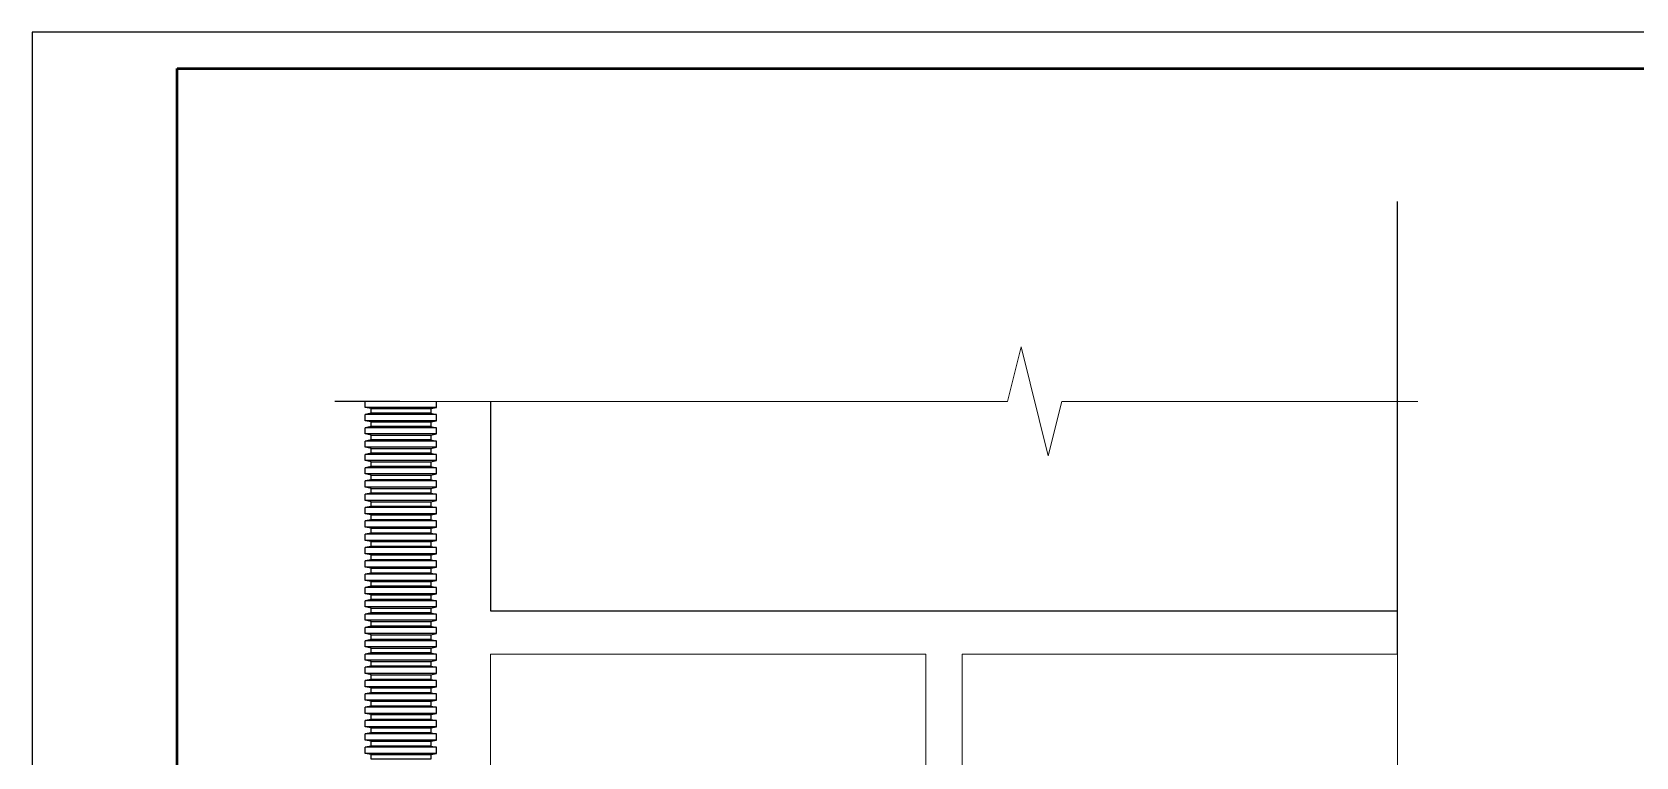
# Model space of a CAD drawing. Header units: millimetres. Extents: x -495897 to 1376592, y -28539 to 470976.
# Drawn here: x 304673 to 326778, y 261932 to 271924 of the extents above; entities that cross this region are included whole.
import ezdxf
from ezdxf.enums import TextEntityAlignment as Align

# ---------------------------------------------------------------- set-up
doc = ezdxf.new("R2010")
doc.units = ezdxf.units.MM
doc.linetypes.add('K5LT_BASIC', pattern=[0])
doc.linetypes.add('K5LT_THIN_INCLUDED_TO_HATCHING', pattern=[0])
doc.styles.add('XREF1$0$Standard', font='isocpeur.ttf')

# ---------------------------------------------------------------- blocks, each defined once
blk = doc.blocks.new('*U1052')
blk.add_lwpolyline([(0, 0), (420, 0), (420, 297), (0, 297)], close=True)
at = {"lineweight": 50}
blk.add_lwpolyline([(20, 292), (415, 292), (415, 5), (20, 5)], close=True, dxfattribs=at)
at = {"style": 'XREF1$0$Standard'}
for tag, p in [('СОГЛАСОВАНО_ДАТА2', (14.37, 145.56)), ('СОГЛАСОВАНО_ДАТА3', (19.37, 145.56)), ('СОГЛАСОВАНО_ФАМИЛИЯ2', (14.37, 110.56)), ('СОГЛАСОВАНО_ФАМИЛИЯ3', (19.37, 110.56)), ('СОГЛАСОВАНО_ДОЛЖНОСТЬ2', (14.37, 90.56)), ('СОГЛАСОВАНО_ДОЛЖНОСТЬ3', (19.37, 90.56))]:
    blk.add_attdef(tag, p, '', height=2.5, rotation=90, dxfattribs=at)
for tag, p in [('ВЗАМ_ИНВ_НОМЕР', (19.37, 77.5)), ('ИНВ_N_ПОДЛ', (19.37, 17.5))]:
    blk.add_attdef(tag, text='', height=2.5, rotation=90, dxfattribs=at).set_placement(p, align=Align.CENTER)
blk.add_attdef('ИНВ_ДАТА', text='', height=2.5, rotation=90, dxfattribs=at).set_placement((19.37, 63.83), align=Align.RIGHT)
blk = doc.blocks.new('кирпичная стена')
blk.add_line((130, 194.16), (130, 318.95))
at = {"linetype": 'K5LT_BASIC', "lineweight": 18}
for p, q in [((130, 309.24), (130, -7.84)), ((130, 209.24), (130, 297.24)), ((130, 95.24), (130, 263.87)), ((130, 95.24), (130, 263.87)), ((130, 107.24), (130, 195.24)), ((130, 106.16), (130, 194.16)), ((130, 194.16), (250, 194.16)), ((250, 194.16), (250, 106.16)), ((260, 106.16), (260, 194.16)), ((260, 194.16), (380, 194.16)), ((380, 194.16), (380, 106.16)), ((380, -131.23), (380, 145.24)), ((250, 106.16), (130, 106.16)), ((380, 106.16), (260, 106.16)), ((130, 7.24), (130, 95.24)), ((130, 95.24), (380, 95.24)), ((130, 78.08), (130, 95.24)), ((130, 6.16), (130, 94.16)), ((380, 95.24), (380, 7.24)), ((130, 7.24), (130, 15.43)), ((130, -6.76), (130, 7.24)), ((130, -6.76), (130, 7.24)), ((380, 7.24), (130, 7.24)), ((130, -131.23), (130, -4.76)), ((130, -4.76), (250, -4.76)), ((250, -4.76), (250, -92.76)), ((260, -92.76), (260, -4.76)), ((260, -4.76), (380, -4.76)), ((380, -4.76), (380, -92.76)), ((250, -92.76), (130, -92.76)), ((380, -92.76), (260, -92.76)), ((130, -131.23), (130, -104.76)), ((130, -104.76), (380, -104.76))]:
    blk.add_line(p, q, dxfattribs=at)
at = {"linetype": 'K5LT_THIN_INCLUDED_TO_HATCHING', "lineweight": 9}
for p, q in [((233.75, 278.87), (226.25, 248.87)), ((237.5, 263.87), (233.75, 278.87)), ((222.5, 263.87), (124.37, 263.87)), ((226.25, 248.87), (222.5, 263.87)), ((405, 263.87), (237.5, 263.87)), ((233.75, -116.23), (226.25, -146.23)), ((237.5, -131.23), (233.75, -116.23)), ((222.5, -131.23), (120.39, -131.23)), ((226.25, -146.23), (222.5, -131.23)), ((405, -131.23), (237.5, -131.23))]:
    blk.add_line(p, q, dxfattribs=at)
at = {"linetype": 'K5LT_BASIC'}
for p, q in [((130, 206.16), (130, 263.87)), ((130, 206.16), (130, 263.87)), ((380, 263.87), (380, 206.16)), ((380, 206.16), (130, 206.16))]:
    blk.add_line(p, q, dxfattribs=at)

msp = doc.modelspace()

# ---------------------------------------------------------------- linework, layer by layer
for p, q in [((309740.678, 266833.351), (308847.84, 266833.351)), ((309264.055, 266750.675), (309264.055, 266836.335)), ((310249.055, 266750.675), (310249.055, 266836.335)), ((309344.532, 266734.772), (309264.055, 266750.675)), ((310249.055, 266750.675), (309264.055, 266750.675)), ((309344.532, 266668.794), (309264.055, 266652.891)), ((309264.055, 266567.231), (309264.055, 266652.891)), ((310249.055, 266652.891), (309264.055, 266652.891)), ((310168.577, 266734.772), (310249.055, 266750.675)), ((310168.577, 266668.794), (310249.055, 266652.891)), ((310249.055, 266567.231), (310249.055, 266652.891)), ((309344.532, 266551.328), (309264.055, 266567.231)), ((310249.055, 266567.231), (309264.055, 266567.231)), ((309344.532, 266485.349), (309264.055, 266469.446)), ((309264.055, 266383.786), (309264.055, 266469.446)), ((310249.055, 266469.446), (309264.055, 266469.446)), ((309344.532, 266367.883), (309264.055, 266383.786)), ((310249.055, 266383.786), (309264.055, 266383.786)), ((310168.577, 266551.328), (310249.055, 266567.231)), ((310168.577, 266485.349), (310249.055, 266469.446)), ((310168.577, 266367.883), (310249.055, 266383.786)), ((310249.055, 266383.786), (310249.055, 266469.446)), ((309344.532, 266301.905), (309264.055, 266286.002)), ((309264.055, 266200.341), (309264.055, 266286.002)), ((310249.055, 266286.002), (309264.055, 266286.002)), ((309344.532, 266184.439), (309264.055, 266200.341)), ((310249.055, 266200.341), (309264.055, 266200.341)), ((310168.577, 266301.905), (310249.055, 266286.002)), ((310168.577, 266184.439), (310249.055, 266200.341)), ((310249.055, 266200.341), (310249.055, 266286.002)), ((309344.532, 266118.46), (309264.055, 266102.557)), ((309264.055, 266016.897), (309264.055, 266102.557)), ((310249.055, 266102.557), (309264.055, 266102.557)), ((309344.532, 266000.994), (309264.055, 266016.897)), ((310249.055, 266016.897), (309264.055, 266016.897)), ((309344.532, 265935.015), (309264.055, 265919.112)), ((309264.055, 265833.452), (309264.055, 265919.112)), ((310249.055, 265919.112), (309264.055, 265919.112)), ((310168.577, 266118.46), (310249.055, 266102.557)), ((310168.577, 266000.994), (310249.055, 266016.897)), ((310168.577, 265935.015), (310249.055, 265919.112)), ((310249.055, 266016.897), (310249.055, 266102.557)), ((310249.055, 265833.452), (310249.055, 265919.112)), ((309344.532, 265817.549), (309264.055, 265833.452)), ((310249.055, 265833.452), (309264.055, 265833.452)), ((309344.532, 265751.571), (309264.055, 265735.668)), ((309264.055, 265650.008), (309264.055, 265735.668)), ((310249.055, 265735.668), (309264.055, 265735.668)), ((310168.577, 265817.549), (310249.055, 265833.452)), ((310168.577, 265751.571), (310249.055, 265735.668)), ((310249.055, 265650.008), (310249.055, 265735.668)), ((309344.532, 265634.105), (309264.055, 265650.008)), ((310249.055, 265650.008), (309264.055, 265650.008)), ((309344.532, 265568.126), (309264.055, 265552.223)), ((309264.055, 265466.563), (309264.055, 265552.223)), ((310249.055, 265552.223), (309264.055, 265552.223)), ((310168.577, 265634.105), (310249.055, 265650.008)), ((310168.577, 265568.126), (310249.055, 265552.223)), ((310249.055, 265466.563), (310249.055, 265552.223)), ((309344.532, 265450.66), (309264.055, 265466.563)), ((310249.055, 265466.563), (309264.055, 265466.563)), ((309344.532, 265384.682), (309264.055, 265368.779)), ((309264.055, 265283.118), (309264.055, 265368.779)), ((310249.055, 265368.779), (309264.055, 265368.779)), ((309344.532, 265267.215), (309264.055, 265283.118)), ((310249.055, 265283.118), (309264.055, 265283.118)), ((310168.577, 265450.66), (310249.055, 265466.563)), ((310168.577, 265384.682), (310249.055, 265368.779)), ((310168.577, 265267.215), (310249.055, 265283.118)), ((310249.055, 265283.118), (310249.055, 265368.779)), ((309344.532, 265201.237), (309264.055, 265185.334)), ((309264.055, 265099.674), (309264.055, 265185.334)), ((310249.055, 265185.334), (309264.055, 265185.334)), ((309344.532, 265083.771), (309264.055, 265099.674)), ((310249.055, 265099.674), (309264.055, 265099.674)), ((310168.577, 265201.237), (310249.055, 265185.334)), ((310168.577, 265083.771), (310249.055, 265099.674)), ((310249.055, 265099.674), (310249.055, 265185.334)), ((309344.532, 265017.792), (309264.055, 265001.889)), ((309264.055, 264916.229), (309264.055, 265001.889)), ((310249.055, 265001.889), (309264.055, 265001.889)), ((309344.532, 264900.326), (309264.055, 264916.229)), ((310249.055, 264916.229), (309264.055, 264916.229)), ((309344.532, 264834.348), (309264.055, 264818.445)), ((309264.055, 264732.785), (309264.055, 264818.445)), ((310249.055, 264818.445), (309264.055, 264818.445)), ((309264.055, 264732.785), (309264.055, 264818.445)), ((310249.055, 264818.445), (309264.055, 264818.445)), ((310168.577, 265017.792), (310249.055, 265001.889)), ((310168.577, 264900.326), (310249.055, 264916.229)), ((310168.577, 264834.348), (310249.055, 264818.445)), ((310249.055, 264916.229), (310249.055, 265001.889)), ((310249.055, 264732.785), (310249.055, 264818.445)), ((310249.055, 264732.785), (310249.055, 264818.445)), ((309344.532, 264716.882), (309264.055, 264732.785)), ((310249.055, 264732.785), (309264.055, 264732.785)), ((309344.532, 264650.903), (309264.055, 264635)), ((309264.055, 264549.34), (309264.055, 264635)), ((310249.055, 264635), (309264.055, 264635)), ((310168.577, 264716.882), (310249.055, 264732.785)), ((310168.577, 264650.903), (310249.055, 264635)), ((310249.055, 264549.34), (310249.055, 264635)), ((309344.532, 264533.437), (309264.055, 264549.34)), ((310249.055, 264549.34), (309264.055, 264549.34)), ((309344.532, 264467.458), (309264.055, 264451.555)), ((309264.055, 264365.895), (309264.055, 264451.555)), ((310249.055, 264451.555), (309264.055, 264451.555)), ((310168.577, 264533.437), (310249.055, 264549.34)), ((310168.577, 264467.458), (310249.055, 264451.555)), ((310249.055, 264365.895), (310249.055, 264451.555)), ((309344.532, 264349.992), (309264.055, 264365.895)), ((310249.055, 264365.895), (309264.055, 264365.895)), ((309344.532, 264284.014), (309264.055, 264268.111)), ((309264.055, 264182.451), (309264.055, 264268.111)), ((310249.055, 264268.111), (309264.055, 264268.111)), ((309344.532, 264166.548), (309264.055, 264182.451)), ((310249.055, 264182.451), (309264.055, 264182.451)), ((310168.577, 264349.992), (310249.055, 264365.895)), ((310168.577, 264284.014), (310249.055, 264268.111)), ((310168.577, 264166.548), (310249.055, 264182.451)), ((310249.055, 264182.451), (310249.055, 264268.111)), ((309344.532, 264100.569), (309264.055, 264084.666)), ((309264.055, 263999.006), (309264.055, 264084.666)), ((310249.055, 264084.666), (309264.055, 264084.666)), ((309344.532, 263983.103), (309264.055, 263999.006)), ((310249.055, 263999.006), (309264.055, 263999.006)), ((310168.577, 264100.569), (310249.055, 264084.666)), ((310168.577, 263983.103), (310249.055, 263999.006)), ((310249.055, 263999.006), (310249.055, 264084.666)), ((309344.532, 263917.125), (309264.055, 263901.222)), ((309264.055, 263815.561), (309264.055, 263901.222)), ((310249.055, 263901.222), (309264.055, 263901.222)), ((309344.532, 263799.659), (309264.055, 263815.561)), ((310249.055, 263815.561), (309264.055, 263815.561)), ((309344.532, 263733.68), (309264.055, 263717.777)), ((309264.055, 263632.117), (309264.055, 263717.777)), ((310249.055, 263717.777), (309264.055, 263717.777)), ((310168.577, 263917.125), (310249.055, 263901.222)), ((310168.577, 263799.659), (310249.055, 263815.561)), ((310168.577, 263733.68), (310249.055, 263717.777)), ((310249.055, 263815.561), (310249.055, 263901.222)), ((310249.055, 263632.117), (310249.055, 263717.777)), ((309344.532, 263616.214), (309264.055, 263632.117)), ((310249.055, 263632.117), (309264.055, 263632.117)), ((309344.532, 263550.235), (309264.055, 263534.332)), ((309264.055, 263448.672), (309264.055, 263534.332)), ((310249.055, 263534.332), (309264.055, 263534.332)), ((310168.577, 263616.214), (310249.055, 263632.117)), ((310168.577, 263550.235), (310249.055, 263534.332)), ((310249.055, 263448.672), (310249.055, 263534.332)), ((309344.532, 263432.769), (309264.055, 263448.672)), ((310249.055, 263448.672), (309264.055, 263448.672)), ((309344.532, 263366.791), (309264.055, 263350.888)), ((309264.055, 263265.228), (309264.055, 263350.888)), ((310249.055, 263350.888), (309264.055, 263350.888)), ((309344.532, 263249.325), (309264.055, 263265.228)), ((310249.055, 263265.228), (309264.055, 263265.228)), ((310168.577, 263432.769), (310249.055, 263448.672)), ((310168.577, 263366.791), (310249.055, 263350.888)), ((310168.577, 263249.325), (310249.055, 263265.228)), ((310249.055, 263265.228), (310249.055, 263350.888)), ((309344.532, 263183.346), (309264.055, 263167.443)), ((309264.055, 263081.783), (309264.055, 263167.443)), ((310249.055, 263167.443), (309264.055, 263167.443)), ((309344.532, 263065.88), (309264.055, 263081.783)), ((310249.055, 263081.783), (309264.055, 263081.783)), ((310168.577, 263183.346), (310249.055, 263167.443)), ((310168.577, 263065.88), (310249.055, 263081.783)), ((310249.055, 263081.783), (310249.055, 263167.443)), ((309344.532, 262999.901), (309264.055, 262983.999)), ((309264.055, 262898.338), (309264.055, 262983.999)), ((310249.055, 262983.999), (309264.055, 262983.999)), ((309344.532, 262882.435), (309264.055, 262898.338)), ((310249.055, 262898.338), (309264.055, 262898.338)), ((310168.577, 262999.901), (310249.055, 262983.999)), ((310168.577, 262882.435), (310249.055, 262898.338)), ((310249.055, 262898.338), (310249.055, 262983.999)), ((309344.532, 262816.457), (309264.055, 262800.554)), ((309264.055, 262714.894), (309264.055, 262800.554)), ((310249.055, 262800.554), (309264.055, 262800.554)), ((309344.532, 262698.991), (309264.055, 262714.894)), ((310249.055, 262714.894), (309264.055, 262714.894)), ((309344.532, 262633.012), (309264.055, 262617.109)), ((309264.055, 262531.449), (309264.055, 262617.109)), ((310249.055, 262617.109), (309264.055, 262617.109)), ((310168.577, 262816.457), (310249.055, 262800.554)), ((310168.577, 262698.991), (310249.055, 262714.894)), ((310168.577, 262633.012), (310249.055, 262617.109)), ((310249.055, 262714.894), (310249.055, 262800.554)), ((310249.055, 262531.449), (310249.055, 262617.109)), ((309344.532, 262515.546), (309264.055, 262531.449)), ((310249.055, 262531.449), (309264.055, 262531.449)), ((309344.532, 262449.568), (309264.055, 262433.665)), ((309264.055, 262348.005), (309264.055, 262433.665)), ((310249.055, 262433.665), (309264.055, 262433.665)), ((310168.577, 262515.546), (310249.055, 262531.449)), ((310168.577, 262449.568), (310249.055, 262433.665)), ((310249.055, 262348.005), (310249.055, 262433.665)), ((309344.532, 262332.102), (309264.055, 262348.005)), ((310249.055, 262348.005), (309264.055, 262348.005)), ((309344.532, 262266.123), (309264.055, 262250.22)), ((309264.055, 262164.56), (309264.055, 262250.22)), ((310249.055, 262250.22), (309264.055, 262250.22)), ((309344.532, 262148.657), (309264.055, 262164.56)), ((310249.055, 262164.56), (309264.055, 262164.56)), ((310168.577, 262332.102), (310249.055, 262348.005)), ((310168.577, 262266.123), (310249.055, 262250.22)), ((310168.577, 262148.657), (310249.055, 262164.56)), ((310249.055, 262164.56), (310249.055, 262250.22)), ((309344.532, 262082.678), (309264.055, 262066.775)), ((309264.055, 261981.115), (309264.055, 262066.775)), ((310249.055, 262066.775), (309264.055, 262066.775)), ((309344.532, 261965.212), (309264.055, 261981.115)), ((310249.055, 261981.115), (309264.055, 261981.115)), ((310168.577, 262082.678), (310249.055, 262066.775)), ((310168.577, 261965.212), (310249.055, 261981.115)), ((310249.055, 261981.115), (310249.055, 262066.775))]:
    msp.add_line(p, q)
for points in [[(310168.577, 266734.772), (310168.577, 266668.794), (309344.532, 266668.794), (309344.532, 266734.772)], [(310168.577, 266551.328), (310168.577, 266485.349), (309344.532, 266485.349), (309344.532, 266551.328)], [(310168.577, 266367.883), (310168.577, 266301.905), (309344.532, 266301.905), (309344.532, 266367.883)], [(310168.577, 266184.439), (310168.577, 266118.46), (309344.532, 266118.46), (309344.532, 266184.439)], [(310168.577, 266000.994), (310168.577, 265935.015), (309344.532, 265935.015), (309344.532, 266000.994)], [(310168.577, 265817.549), (310168.577, 265751.571), (309344.532, 265751.571), (309344.532, 265817.549)], [(310168.577, 265634.105), (310168.577, 265568.126), (309344.532, 265568.126), (309344.532, 265634.105)], [(310168.577, 265450.66), (310168.577, 265384.682), (309344.532, 265384.682), (309344.532, 265450.66)], [(310168.577, 265267.215), (310168.577, 265201.237), (309344.532, 265201.237), (309344.532, 265267.215)], [(310168.577, 265083.771), (310168.577, 265017.792), (309344.532, 265017.792), (309344.532, 265083.771)], [(310168.577, 264900.326), (310168.577, 264834.348), (309344.532, 264834.348), (309344.532, 264900.326)], [(310168.577, 264716.882), (310168.577, 264650.903), (309344.532, 264650.903), (309344.532, 264716.882)], [(310168.577, 264533.437), (310168.577, 264467.458), (309344.532, 264467.458), (309344.532, 264533.437)], [(310168.577, 264349.992), (310168.577, 264284.014), (309344.532, 264284.014), (309344.532, 264349.992)], [(310168.577, 264166.548), (310168.577, 264100.569), (309344.532, 264100.569), (309344.532, 264166.548)], [(310168.577, 263983.103), (310168.577, 263917.125), (309344.532, 263917.125), (309344.532, 263983.103)], [(310168.577, 263799.659), (310168.577, 263733.68), (309344.532, 263733.68), (309344.532, 263799.659)], [(310168.577, 263616.214), (310168.577, 263550.235), (309344.532, 263550.235), (309344.532, 263616.214)], [(310168.577, 263432.769), (310168.577, 263366.791), (309344.532, 263366.791), (309344.532, 263432.769)], [(310168.577, 263249.325), (310168.577, 263183.346), (309344.532, 263183.346), (309344.532, 263249.325)], [(310168.577, 263065.88), (310168.577, 262999.901), (309344.532, 262999.901), (309344.532, 263065.88)], [(310168.577, 262882.435), (310168.577, 262816.457), (309344.532, 262816.457), (309344.532, 262882.435)], [(310168.577, 262698.991), (310168.577, 262633.012), (309344.532, 262633.012), (309344.532, 262698.991)], [(310168.577, 262515.546), (310168.577, 262449.568), (309344.532, 262449.568), (309344.532, 262515.546)], [(310168.577, 262332.102), (310168.577, 262266.123), (309344.532, 262266.123), (309344.532, 262332.102)], [(310168.577, 262148.657), (310168.577, 262082.678), (309344.532, 262082.678), (309344.532, 262148.657)], [(310168.577, 261965.212), (310168.577, 261899.234), (309344.532, 261899.234), (309344.532, 261965.212)]]:
    msp.add_lwpolyline(points, close=True)

# ---------------------------------------------------------------- block references
at = {"color": 7, "transparency": 33554687, "xscale": 100, "yscale": 100, "zscale": 100}
msp.add_blockref('*U1052', (304673.384, 242223.716), dxfattribs=at)
at = {"xscale": -50, "yscale": 50, "zscale": 50}
msp.add_blockref('кирпичная стена', (329990.678, 253639.774), dxfattribs=at)

doc.saveas('drawing.dxf')
